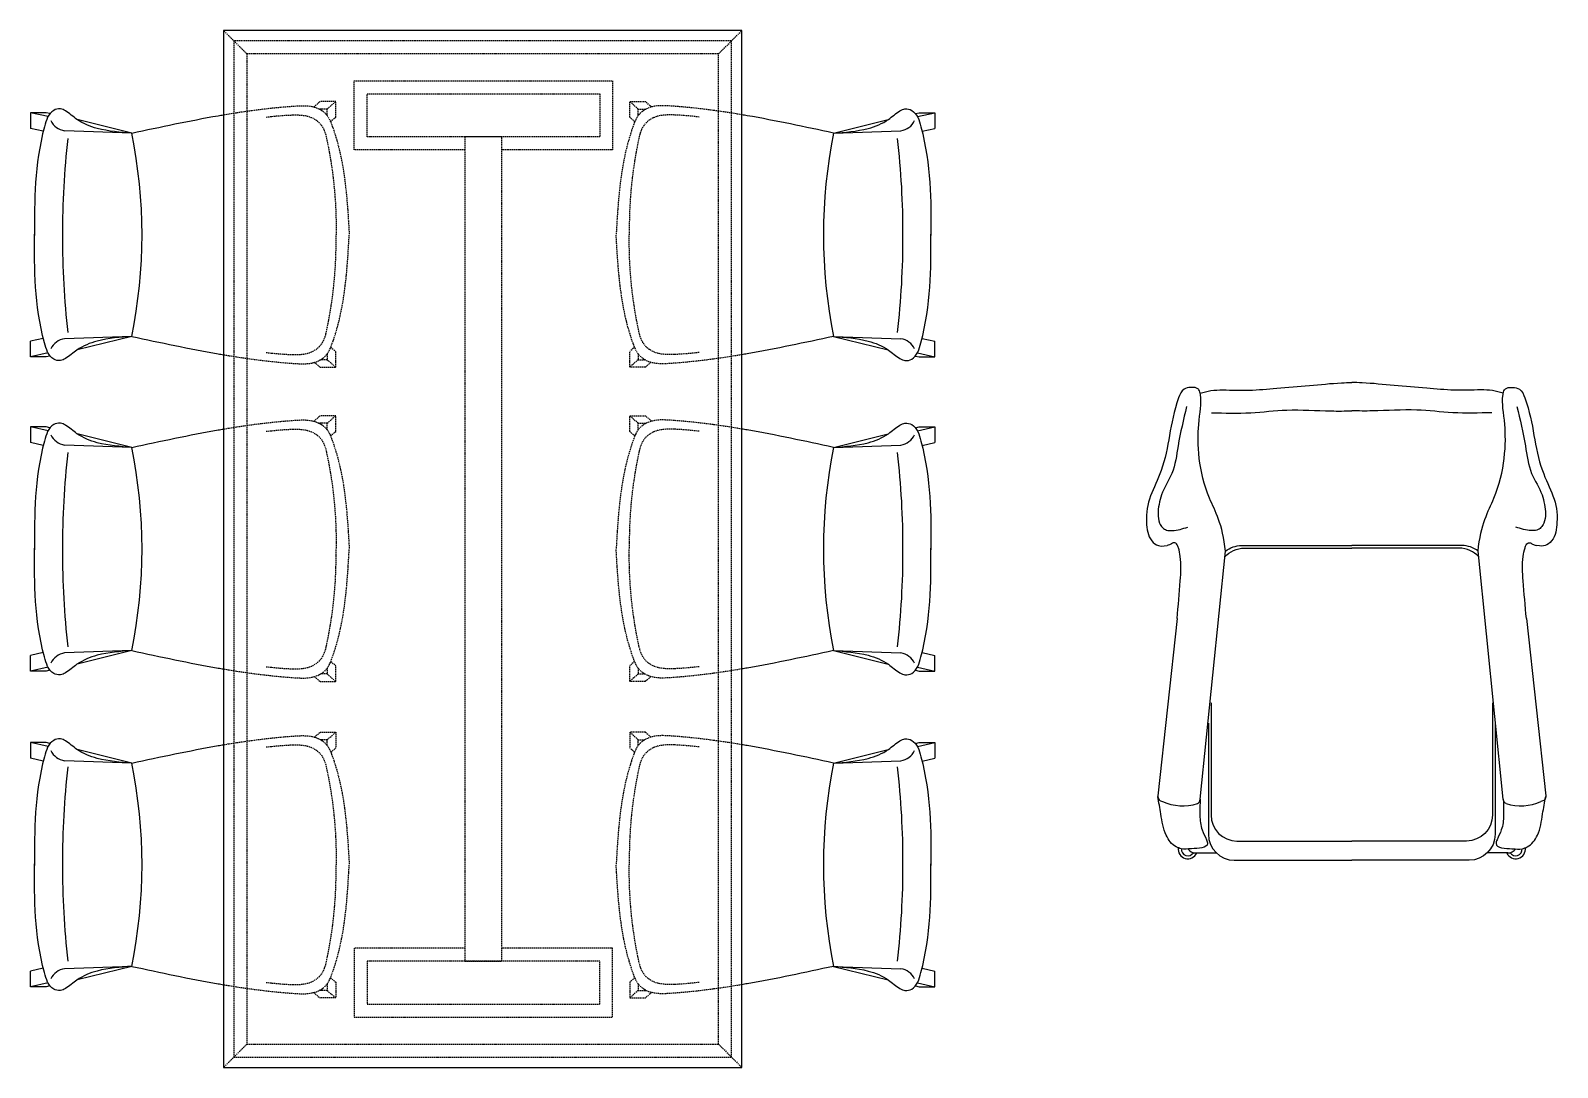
# Model space of a CAD drawing. Header units: millimetres. Extents: x -38686 to 870903, y -23218 to 232707.
# Drawn here: x 53062 to 56008, y 31317 to 33317 of the extents above; entities that cross this region are included whole.
import ezdxf

# ---------------------------------------------------------------- set-up
doc = ezdxf.new("R2010")
doc.units = ezdxf.units.MM
doc.header["$LTSCALE"] = 10
doc.linetypes.add('HIDDEN', pattern=[0.375, 0.25, -0.125])
doc.layers.add('40 - Detail Outline', color=142, linetype='Continuous')

msp = doc.modelspace()

# ---------------------------------------------------------------- linework, layer by layer
at = {"layer": '40 - Detail Outline', "color": 252, "linetype": 'HIDDEN'}
for p, q in [((53479.313, 33272.135), (53434.313, 33317.135)), ((54389.313, 33272.135), (54434.313, 33317.135)), ((53608.463, 33169.736), (53620.442, 33180.246)), ((53634.223, 33165.797), (53650.692, 33180.246)), ((54234.403, 33165.797), (54217.934, 33180.246)), ((54260.163, 33169.736), (54248.184, 33180.246)), ((53640.738, 33141.262), (53650.692, 33149.996)), ((54227.888, 33141.262), (54217.934, 33149.996)), ((53641.229, 32706.399), (53650.692, 32698.096)), ((54227.397, 32706.399), (54217.934, 32698.096)), ((53609.827, 32677.159), (53620.442, 32667.846)), ((53634.223, 32682.295), (53650.692, 32667.846)), ((54234.403, 32682.295), (54217.934, 32667.846)), ((54258.799, 32677.159), (54248.184, 32667.846)), ((53608.463, 32563.616), (53620.442, 32574.126)), ((53634.223, 32559.677), (53650.692, 32574.126)), ((54234.403, 32559.677), (54217.934, 32574.126)), ((54260.163, 32563.616), (54248.184, 32574.126)), ((53640.738, 32535.142), (53650.692, 32543.876)), ((54227.888, 32535.142), (54217.934, 32543.876)), ((53641.229, 32100.279), (53650.692, 32091.976)), ((54227.397, 32100.279), (54217.934, 32091.976)), ((53609.827, 32071.039), (53620.442, 32061.726)), ((53634.223, 32076.175), (53650.692, 32061.726)), ((54234.403, 32076.175), (54217.934, 32061.726)), ((54258.799, 32071.039), (54248.184, 32061.726)), ((53609.827, 31954.286), (53620.442, 31963.6)), ((53634.223, 31949.15), (53650.692, 31963.6)), ((54234.403, 31949.15), (54217.934, 31963.6)), ((54258.799, 31954.286), (54248.184, 31963.6)), ((53641.229, 31925.047), (53650.692, 31933.35)), ((54227.397, 31925.047), (54217.934, 31933.35)), ((53634.223, 31465.649), (53650.692, 31451.2)), ((53640.738, 31490.183), (53650.692, 31481.45)), ((54227.888, 31490.183), (54217.934, 31481.45)), ((54234.403, 31465.649), (54217.934, 31451.2)), ((53608.463, 31461.71), (53620.442, 31451.2)), ((54260.163, 31461.71), (54248.184, 31451.2)), ((53479.313, 31362.135), (53434.313, 31317.135)), ((54389.313, 31362.135), (54434.313, 31317.135))]:
    msp.add_line(p, q, dxfattribs=at)
at = {"layer": '40 - Detail Outline', "color": 7}
for p, q in [((53095.579, 33151.296), (53061.881, 33158.716)), ((53099.374, 33157.121), (53092.131, 33158.716)), ((53257.122, 33119.293), (53151.765, 33145.454)), ((54611.504, 33119.293), (54716.861, 33145.454)), ((54769.252, 33157.121), (54776.495, 33158.716)), ((54773.047, 33151.296), (54806.745, 33158.716)), ((53086.511, 33123.043), (53061.881, 33128.466)), ((53257.122, 33119.293), (53127.588, 33123.832)), ((54611.504, 33119.293), (54741.038, 33123.832)), ((54782.115, 33123.043), (54806.745, 33128.466)), ((53086.511, 32723.467), (53061.881, 32718.044)), ((53257.122, 32727.217), (53127.588, 32722.677)), ((53257.122, 32727.217), (53151.765, 32701.056)), ((54611.504, 32727.217), (54716.861, 32701.056)), ((54611.504, 32727.217), (54741.038, 32722.677)), ((54782.115, 32723.467), (54806.745, 32718.044)), ((53095.579, 32695.213), (53061.881, 32687.794)), ((53099.374, 32689.389), (53092.131, 32687.794)), ((54769.252, 32689.389), (54776.495, 32687.794)), ((54773.047, 32695.213), (54806.745, 32687.794)), ((53095.579, 32545.176), (53061.881, 32552.596)), ((53099.374, 32551.001), (53092.131, 32552.596)), ((53257.122, 32513.173), (53151.765, 32539.334)), ((54611.504, 32513.173), (54716.861, 32539.334)), ((54769.252, 32551.001), (54776.495, 32552.596)), ((54773.047, 32545.176), (54806.745, 32552.596)), ((53086.511, 32516.923), (53061.881, 32522.346)), ((53257.122, 32513.173), (53127.588, 32517.712)), ((54611.504, 32513.173), (54741.038, 32517.712)), ((54782.115, 32516.923), (54806.745, 32522.346)), ((53086.511, 32117.347), (53061.881, 32111.924)), ((53257.122, 32121.097), (53127.588, 32116.557)), ((53257.122, 32121.097), (53151.765, 32094.936)), ((54611.504, 32121.097), (54716.861, 32094.936)), ((54611.504, 32121.097), (54741.038, 32116.557)), ((54782.115, 32117.347), (54806.745, 32111.924)), ((53095.579, 32089.093), (53061.881, 32081.674)), ((54773.047, 32089.093), (54806.745, 32081.674)), ((53099.374, 32083.269), (53092.131, 32081.674)), ((54769.252, 32083.269), (54776.495, 32081.674)), ((53095.579, 31936.232), (53061.881, 31943.651)), ((53099.374, 31942.057), (53092.131, 31943.651)), ((54769.252, 31942.057), (54776.495, 31943.651)), ((54773.047, 31936.232), (54806.745, 31943.651)), ((53086.511, 31907.979), (53061.881, 31913.401)), ((53257.122, 31904.228), (53127.588, 31908.768)), ((53257.122, 31904.228), (53151.765, 31930.389)), ((54611.504, 31904.228), (54716.861, 31930.389)), ((54611.504, 31904.228), (54741.038, 31908.768)), ((54782.115, 31907.979), (54806.745, 31913.401)), ((55309.924, 31730.88), (55349.854, 31730.88)), ((55912.358, 31730.88), (55872.429, 31730.88)), ((53086.511, 31508.403), (53061.881, 31502.98)), ((53257.122, 31512.153), (53127.588, 31507.613)), ((53257.122, 31512.153), (53151.765, 31485.992)), ((54611.504, 31512.153), (54716.861, 31485.992)), ((54611.504, 31512.153), (54741.038, 31507.613)), ((54782.115, 31508.403), (54806.745, 31502.98)), ((53095.579, 31480.149), (53061.881, 31472.73)), ((53099.374, 31474.325), (53092.131, 31472.73)), ((54769.252, 31474.325), (54776.495, 31472.73)), ((54773.047, 31480.149), (54806.745, 31472.73))]:
    msp.add_line(p, q, dxfattribs=at)
msp.add_lwpolyline([(53434.313, 33317.135), (53434.313, 31317.135), (54434.313, 31317.135), (54434.313, 33317.135)], close=True, dxfattribs=at)
at = {"layer": '40 - Detail Outline', "color": 252, "linetype": 'HIDDEN'}
for points in [[(53454.313, 33297.135), (53454.313, 31337.135), (54414.313, 31337.135), (54414.313, 33297.135)], [(53479.313, 33272.135), (53479.313, 31362.135), (54389.313, 31362.135), (54389.313, 33272.135)], [(53711.241, 33195.321), (54160.017, 33195.321), (54160.017, 33112.292), (53711.241, 33112.292)], [(53971.346, 33112.292), (53899.912, 33112.292), (53899.912, 31521.978), (53971.346, 31521.978)], [(53711.241, 31438.949), (54160.017, 31438.949), (54160.017, 31521.978), (53711.241, 31521.978)]]:
    msp.add_lwpolyline(points, close=True, dxfattribs=at)
at = {"layer": '40 - Detail Outline', "color": 251, "linetype": 'HIDDEN'}
for points in [[(53899.912, 33087.292), (53686.241, 33087.292), (53686.241, 33220.321), (54185.017, 33220.321), (54185.017, 33087.292), (53971.346, 33087.292)], [(53899.912, 31546.978), (53686.241, 31546.978), (53686.241, 31413.949), (54185.017, 31413.949), (54185.017, 31546.978), (53971.346, 31546.978)]]:
    msp.add_lwpolyline(points, dxfattribs=at)
at = {"layer": '40 - Detail Outline', "color": 252, "linetype": 'HIDDEN'}
for points in [[(53650.692, 33149.996), (53650.692, 33180.246), (53620.442, 33180.246)], [(54217.934, 33149.996), (54217.934, 33180.246), (54248.184, 33180.246)], [(53634.223, 33153.06), (53634.223, 33165.797), (53618.924, 33165.797)], [(54234.403, 33153.06), (54234.403, 33165.797), (54249.702, 33165.797)], [(53620.442, 32667.846), (53650.692, 32667.846), (53650.692, 32698.096)], [(53634.223, 32693.45), (53634.223, 32682.295), (53621.85, 32682.295)], [(54248.184, 32667.846), (54217.934, 32667.846), (54217.934, 32698.096)], [(54234.403, 32693.45), (54234.403, 32682.295), (54246.777, 32682.295)], [(53634.223, 32546.94), (53634.223, 32559.677), (53618.924, 32559.677)], [(53650.692, 32543.876), (53650.692, 32574.126), (53620.442, 32574.126)], [(54217.934, 32543.876), (54217.934, 32574.126), (54248.184, 32574.126)], [(54234.403, 32546.94), (54234.403, 32559.677), (54249.702, 32559.677)], [(53620.442, 32061.726), (53650.692, 32061.726), (53650.692, 32091.976)], [(53634.223, 32087.33), (53634.223, 32076.175), (53621.85, 32076.175)], [(54248.184, 32061.726), (54217.934, 32061.726), (54217.934, 32091.976)], [(54234.403, 32087.33), (54234.403, 32076.175), (54246.777, 32076.175)], [(53620.442, 31963.6), (53650.692, 31963.6), (53650.692, 31933.35)], [(53634.223, 31937.996), (53634.223, 31949.15), (53621.85, 31949.15)], [(54248.184, 31963.6), (54217.934, 31963.6), (54217.934, 31933.35)], [(54234.403, 31937.996), (54234.403, 31949.15), (54246.777, 31949.15)], [(53634.223, 31478.386), (53634.223, 31465.649), (53618.924, 31465.649)], [(53650.692, 31481.45), (53650.692, 31451.2), (53620.442, 31451.2)], [(54217.934, 31481.45), (54217.934, 31451.2), (54248.184, 31451.2)], [(54234.403, 31478.386), (54234.403, 31465.649), (54249.702, 31465.649)]]:
    msp.add_lwpolyline(points, dxfattribs=at)
at = {"layer": '40 - Detail Outline', "color": 7}
for points in [[(53092.131, 33158.716), (53061.881, 33158.716), (53061.881, 33128.466)], [(54776.495, 33158.716), (54806.745, 33158.716), (54806.745, 33128.466)], [(53092.131, 32687.794), (53061.881, 32687.794), (53061.881, 32718.044)], [(54776.495, 32687.794), (54806.745, 32687.794), (54806.745, 32718.044)], [(53092.131, 32552.596), (53061.881, 32552.596), (53061.881, 32522.346)], [(54776.495, 32552.596), (54806.745, 32552.596), (54806.745, 32522.346)], [(53092.131, 32081.674), (53061.881, 32081.674), (53061.881, 32111.924)], [(54776.495, 32081.674), (54806.745, 32081.674), (54806.745, 32111.924)], [(53092.131, 31943.651), (53061.881, 31943.651), (53061.881, 31913.401)], [(54776.495, 31943.651), (54806.745, 31943.651), (54806.745, 31913.401)], [(53092.131, 31472.73), (53061.881, 31472.73), (53061.881, 31502.98)], [(54776.495, 31472.73), (54806.745, 31472.73), (54806.745, 31502.98)]]:
    msp.add_lwpolyline(points, dxfattribs=at)
at = {"layer": '40 - Detail Outline', "color": 0}
for points in [[(55367.265, 32312.699, -0.17223099), (55398.791, 32323.89), (55611.141, 32323.89)], [(55855.018, 32312.699, 0.17223099), (55823.491, 32323.89), (55611.141, 32323.89)], [(55366.161, 32301.814, -0.21628412), (55403.791, 32318.89), (55611.141, 32318.89)], [(55856.122, 32301.814, 0.21628412), (55818.491, 32318.89), (55611.141, 32318.89)], [(55334.599, 31981.431), (55334.599, 31766.836, 0.41421356), (55384.599, 31716.836), (55611.141, 31716.836)], [(55887.684, 31981.431), (55887.684, 31766.836, -0.41421356), (55837.684, 31716.836), (55611.141, 31716.836)]]:
    msp.add_lwpolyline(points, format="xyb", dxfattribs=at)
at = {"layer": '40 - Detail Outline', "color": 7}
for points in [[(55313.317, 31826.243, 0.26069243), (55318.746, 31834.358), (55367.265, 32312.699)], [(55908.966, 31826.243, -0.26069243), (55903.536, 31834.358), (55855.018, 32312.699)], [(55274.239, 32183.212), (55236.89, 31840.886, 0.41424302), (55246.064, 31830.122)], [(55948.043, 32183.212), (55985.393, 31840.886, -0.41424302), (55976.219, 31830.122)]]:
    msp.add_lwpolyline(points, format="xyb", dxfattribs=at)
at = {"layer": '40 - Detail Outline', "color": 252}
for points in [[(55339.599, 32020.458), (55339.599, 31803.905, 0.41421356), (55389.599, 31753.905), (55611.141, 31753.905)], [(55882.684, 32020.458), (55882.684, 31803.905, -0.41421356), (55832.684, 31753.905), (55611.141, 31753.905)]]:
    msp.add_lwpolyline(points, format="xyb", dxfattribs=at)
at = {"layer": '40 - Detail Outline', "color": 7}
for centre, radius, start, end in [((53132.54, 33158.495), 35.015, 205.466759, 261.869805), ((52298.389, 32923.255), 978.57, 348.44371, 11.55629), ((55570.237, 32923.255), 978.57, 168.44371, 191.55629), ((54736.086, 33158.495), 35.015, 278.130195, 334.533241), ((53132.54, 32688.014), 35.015, 98.130195, 154.533241), ((54736.086, 32688.014), 35.015, 25.466759, 81.869805), ((53132.54, 32552.375), 35.015, 205.466759, 261.869805), ((54736.086, 32552.375), 35.015, 278.130195, 334.533241), ((52298.389, 32317.135), 978.57, 348.44371, 11.55629), ((55570.237, 32317.135), 978.57, 168.44371, 191.55629), ((53132.54, 32081.894), 35.015, 98.130195, 154.533241), ((54736.086, 32081.894), 35.015, 25.466759, 81.869805), ((53132.54, 31943.431), 35.015, 205.466759, 261.869805), ((54736.086, 31943.431), 35.015, 278.130195, 334.533241), ((52298.389, 31708.191), 978.57, 348.44371, 11.55629), ((55570.237, 31708.191), 978.57, 168.44371, 191.55629), ((55284.7, 31915.046), 93.3, 245.536464, 287.861364), ((55937.582, 31915.046), 93.3, 252.138636, 294.463536), ((55294.827, 31738.563), 18.796, 173.097647, 335.874819), ((55295.066, 31738.239), 12.723, 176.689014, 327.001394), ((55309.675, 31749.055), 18.176, 215.255509, 270.786894), ((55927.456, 31738.563), 18.796, 204.125181, 6.902353), ((55912.608, 31749.055), 18.176, 269.213106, 324.744491), ((55927.216, 31738.239), 12.723, 212.998606, 3.310986), ((53132.54, 31472.95), 35.015, 98.130195, 154.533241), ((54736.086, 31472.95), 35.015, 25.466759, 81.869805)]:
    msp.add_arc(centre, radius, start, end, dxfattribs=at)
at = {"layer": '40 - Detail Outline', "color": 252}
for centre, start, end in [((54817.382, 32922.544), 173.677262, 180.02371), ((53051.244, 32922.544), 359.97629, 6.322738), ((54817.382, 32921.142), 179.97629, 186.322738), ((53051.244, 32921.142), 353.677262, 0.02371), ((54817.382, 32316.424), 173.677262, 180.02371), ((53051.244, 32316.424), 359.97629, 6.322738), ((54817.382, 32315.022), 179.97629, 186.322738), ((53051.244, 32315.022), 353.677262, 0.02371), ((54817.382, 31710.304), 173.677262, 180.02371), ((53051.244, 31710.304), 359.97629, 6.322738), ((54817.382, 31708.902), 179.97629, 186.322738), ((53051.244, 31708.902), 353.677262, 0.02371)]:
    msp.add_arc(centre, 1694.042, start, end, dxfattribs=at)
at = {"layer": '40 - Detail Outline', "color": 7}
for points in [[(53257.122, 33119.293), (53190.738, 33128.326), (53151.494, 33145.635), (53129.256, 33162.12), (53119.476, 33165.937), (53106.512, 33163.099), (53088.686, 33131.474), (53069.319, 32921.843)], [(54611.504, 33119.293), (54677.888, 33128.326), (54717.132, 33145.635), (54739.37, 33162.12), (54749.15, 33165.937), (54762.114, 33163.099), (54779.94, 33131.474), (54799.307, 32921.843)], [(53257.122, 32727.217), (53190.738, 32718.184), (53151.494, 32700.875), (53129.256, 32684.39), (53119.476, 32680.572), (53106.512, 32683.411), (53088.686, 32715.036), (53069.319, 32924.667)], [(54611.504, 32727.217), (54677.888, 32718.184), (54717.132, 32700.875), (54739.37, 32684.39), (54749.15, 32680.572), (54762.114, 32683.411), (54779.94, 32715.036), (54799.307, 32924.667)], [(53257.122, 32513.173), (53190.738, 32522.205), (53151.494, 32539.515), (53129.256, 32556), (53119.476, 32559.817), (53106.512, 32556.979), (53088.686, 32525.354), (53069.319, 32315.723)], [(54611.504, 32513.173), (54677.888, 32522.205), (54717.132, 32539.515), (54739.37, 32556), (54749.15, 32559.817), (54762.114, 32556.979), (54779.94, 32525.354), (54799.307, 32315.723)], [(55274.239, 32183.212), (55280.38, 32255.935), (55280.38, 32302.857), (55276.739, 32319.589), (55274.525, 32324.999), (55271.548, 32328.221), (55268.138, 32329.15), (55265.038, 32328.407), (55262.062, 32326.238), (55259.202, 32325.022), (55254.883, 32324.04)], [(55948.043, 32183.212), (55941.903, 32255.935), (55941.903, 32302.857), (55945.543, 32319.589), (55947.758, 32324.999), (55950.734, 32328.221), (55954.144, 32329.15), (55957.244, 32328.407), (55960.221, 32326.238), (55963.081, 32325.022), (55967.4, 32324.04)], [(53257.122, 32121.097), (53190.738, 32112.064), (53151.494, 32094.755), (53129.256, 32078.27), (53119.476, 32074.452), (53106.512, 32077.291), (53088.686, 32108.916), (53069.319, 32318.547)], [(54611.504, 32121.097), (54677.888, 32112.064), (54717.132, 32094.755), (54739.37, 32078.27), (54749.15, 32074.452), (54762.114, 32077.291), (54779.94, 32108.916), (54799.307, 32318.547)], [(53257.122, 31904.228), (53190.738, 31913.261), (53151.494, 31930.571), (53129.256, 31947.056), (53119.476, 31950.873), (53106.512, 31948.035), (53088.686, 31916.41), (53069.319, 31706.779)], [(54611.504, 31904.228), (54677.888, 31913.261), (54717.132, 31930.571), (54739.37, 31947.056), (54749.15, 31950.873), (54762.114, 31948.035), (54779.94, 31916.41), (54799.307, 31706.779)], [(55318.746, 31834.358), (55318.126, 31803.569), (55322.531, 31775.204), (55330.796, 31756.426), (55332.725, 31748.958), (55302.104, 31739.08), (55281.841, 31739.08), (55272.679, 31742.453), (55252.973, 31765.088), (55242.815, 31806.026), (55236.872, 31839.564)], [(55903.536, 31834.358), (55904.157, 31803.569), (55899.752, 31775.204), (55891.486, 31756.426), (55889.557, 31748.958), (55920.179, 31739.08), (55940.441, 31739.08), (55949.604, 31742.453), (55969.31, 31765.088), (55979.468, 31806.026), (55985.41, 31839.564)], [(53257.122, 31512.153), (53190.738, 31503.12), (53151.494, 31485.811), (53129.256, 31469.325), (53119.476, 31465.508), (53106.512, 31468.346), (53088.686, 31499.972), (53069.319, 31709.603)], [(54611.504, 31512.153), (54677.888, 31503.12), (54717.132, 31485.811), (54739.37, 31469.325), (54749.15, 31465.508), (54762.114, 31468.346), (54779.94, 31499.972), (54799.307, 31709.603)]]:
    msp.add_spline(points, degree=3, dxfattribs=at)
for points, knots in [([(53257.122, 33119.293), (53312.621, 33131.237), (53371.569, 33143.923), (53430.843, 33154.091), (53434.313, 33154.676)], [0, 0, 0, 0, 170.13557598, 180.71013976, 180.71013976, 180.71013976, 180.71013976]), ([(54611.504, 33119.293), (54556.005, 33131.237), (54497.057, 33143.923), (54437.783, 33154.091), (54434.313, 33154.676)], [0, 0, 0, 0, 170.13557598, 180.71013976, 180.71013976, 180.71013976, 180.71013976]), ([(53257.122, 32727.217), (53312.621, 32715.273), (53371.569, 32702.587), (53430.843, 32692.419), (53434.313, 32691.834)], [0, 0, 0, 0, 170.13557598, 180.71013976, 180.71013976, 180.71013976, 180.71013976]), ([(54611.504, 32727.217), (54556.005, 32715.273), (54497.057, 32702.587), (54437.783, 32692.419), (54434.313, 32691.834)], [0, 0, 0, 0, 170.13557598, 180.71013976, 180.71013976, 180.71013976, 180.71013976]), ([(55367.265, 32312.699), (55362.456, 32365.418), (55316.242, 32440.28), (55311.309, 32556.831), (55322.718, 32598.911), (55317.737, 32623.554), (55310.304, 32629.185), (55299.902, 32628.919), (55284.105, 32626.654), (55258.467, 32563.472), (55260.356, 32497.699), (55218.431, 32414.572), (55212.878, 32379.769), (55218.031, 32337.35), (55236.668, 32322.58), (55246.132, 32322.584), (55254.883, 32324.04)], [20.55392453, 20.55392453, 20.55392453, 20.55392453, 62.63922378, 149.59218401, 206.26168232, 215.67995588, 221.32128517, 232.58739972, 245.94232551, 266.0144508, 417.28782952, 472.70768156, 538.65686273, 576.7875059, 592.23989736, 604.59634576, 604.59634576, 604.59634576, 604.59634576]), ([(55318.838, 32617.604), (55325.615, 32619.684), (55339.809, 32623.672), (55371.754, 32624.229), (55413.994, 32622.339), (55469.749, 32627.893), (55529.102, 32632.069), (55577.176, 32637.29), (55604.517, 32638.305), (55611.141, 32638.551)], [5.15576885, 5.15576885, 5.15576885, 5.15576885, 26.31620415, 49.29469586, 100.33687612, 153.48488332, 216.43727105, 278.61894786, 298.50214337, 298.50214337, 298.50214337, 298.50214337]), ([(55903.445, 32617.604), (55896.668, 32619.684), (55882.474, 32623.672), (55850.529, 32624.229), (55808.289, 32622.339), (55752.534, 32627.893), (55693.181, 32632.069), (55645.106, 32637.29), (55617.766, 32638.305), (55611.141, 32638.551)], [5.15576885, 5.15576885, 5.15576885, 5.15576885, 26.31620415, 49.29469586, 100.33687612, 153.48488332, 216.43727105, 278.61894786, 298.50214337, 298.50214337, 298.50214337, 298.50214337]), ([(55855.018, 32312.699), (55859.826, 32365.418), (55906.041, 32440.28), (55910.973, 32556.831), (55899.564, 32598.911), (55904.546, 32623.554), (55911.979, 32629.185), (55922.38, 32628.919), (55938.177, 32626.654), (55963.816, 32563.472), (55961.926, 32497.699), (56003.851, 32414.572), (56009.404, 32379.769), (56004.252, 32337.35), (55985.615, 32322.58), (55976.151, 32322.584), (55967.4, 32324.04)], [20.55392453, 20.55392453, 20.55392453, 20.55392453, 62.63922378, 149.59218401, 206.26168232, 215.67995588, 221.32128517, 232.58739972, 245.94232551, 266.0144508, 417.28782952, 472.70768156, 538.65686273, 576.7875059, 592.23989736, 604.59634576, 604.59634576, 604.59634576, 604.59634576]), ([(53257.122, 32513.173), (53312.621, 32525.117), (53371.569, 32537.803), (53430.843, 32547.971), (53434.313, 32548.556)], [0, 0, 0, 0, 170.13557598, 180.71013976, 180.71013976, 180.71013976, 180.71013976]), ([(54611.504, 32513.173), (54556.005, 32525.117), (54497.057, 32537.803), (54437.783, 32547.971), (54434.313, 32548.556)], [0, 0, 0, 0, 170.13557598, 180.71013976, 180.71013976, 180.71013976, 180.71013976]), ([(53257.122, 32121.097), (53312.621, 32109.153), (53371.569, 32096.467), (53430.843, 32086.299), (53434.313, 32085.714)], [0, 0, 0, 0, 170.13557598, 180.71013976, 180.71013976, 180.71013976, 180.71013976]), ([(54611.504, 32121.097), (54556.005, 32109.153), (54497.057, 32096.467), (54437.783, 32086.299), (54434.313, 32085.714)], [0, 0, 0, 0, 170.13557598, 180.71013976, 180.71013976, 180.71013976, 180.71013976]), ([(53257.122, 31904.228), (53312.621, 31916.172), (53371.569, 31928.859), (53430.843, 31939.026), (53434.313, 31939.612)], [0, 0, 0, 0, 170.13557598, 180.71013976, 180.71013976, 180.71013976, 180.71013976]), ([(54611.504, 31904.228), (54556.005, 31916.172), (54497.057, 31928.859), (54437.783, 31939.026), (54434.313, 31939.612)], [0, 0, 0, 0, 170.13557598, 180.71013976, 180.71013976, 180.71013976, 180.71013976]), ([(53257.122, 31512.153), (53312.621, 31500.209), (53371.569, 31487.522), (53430.843, 31477.355), (53434.313, 31476.769)], [0, 0, 0, 0, 170.13557598, 180.71013976, 180.71013976, 180.71013976, 180.71013976]), ([(54611.504, 31512.153), (54556.005, 31500.209), (54497.057, 31487.522), (54437.783, 31477.355), (54434.313, 31476.769)], [0, 0, 0, 0, 170.13557598, 180.71013976, 180.71013976, 180.71013976, 180.71013976])]:
    msp.add_open_spline(points, degree=3, knots=knots, dxfattribs=at)
at = {"layer": '40 - Detail Outline', "color": 252, "linetype": 'HIDDEN'}
for points, knots in [([(53434.313, 33154.676), (53479.862, 33162.365), (53537.224, 33170.002), (53604.272, 33173.355), (53633.891, 33159.276), (53668.233, 33072.951), (53672.827, 32992.913), (53676.825, 32923.255)], [180.71013976, 180.71013976, 180.71013976, 180.71013976, 319.52274699, 354.64787992, 380.16613665, 411.44827408, 621.38960844, 621.38960844, 621.38960844, 621.38960844]), ([(53516.59, 33150.307), (53534.188, 33152.201), (53563.165, 33155.32), (53602.545, 33153.513), (53627.659, 33133.275), (53645.749, 33053.852), (53652.32, 32984.005), (53651.394, 32923.255)], [0, 0, 0, 0, 53.39363941, 87.91680534, 114.67885823, 142.92093363, 326.03175762, 326.03175762, 326.03175762, 326.03175762]), ([(54434.313, 33154.676), (54388.764, 33162.365), (54331.402, 33170.002), (54264.354, 33173.355), (54234.736, 33159.276), (54200.393, 33072.951), (54195.799, 32992.913), (54191.801, 32923.255)], [180.71013976, 180.71013976, 180.71013976, 180.71013976, 319.52274699, 354.64787992, 380.16613665, 411.44827408, 621.38960844, 621.38960844, 621.38960844, 621.38960844]), ([(54352.036, 33150.307), (54334.438, 33152.201), (54305.461, 33155.32), (54266.081, 33153.513), (54240.967, 33133.275), (54222.877, 33053.852), (54216.306, 32984.005), (54217.232, 32923.255)], [0, 0, 0, 0, 53.39363941, 87.91680534, 114.67885823, 142.92093363, 326.03175762, 326.03175762, 326.03175762, 326.03175762]), ([(53434.313, 32691.834), (53479.862, 32684.145), (53537.224, 32676.508), (53604.272, 32673.155), (53633.891, 32687.234), (53668.233, 32773.559), (53672.827, 32853.597), (53676.825, 32923.255)], [180.71013976, 180.71013976, 180.71013976, 180.71013976, 319.52274699, 354.64787992, 380.16613665, 411.44827408, 621.38960844, 621.38960844, 621.38960844, 621.38960844]), ([(53516.59, 32696.203), (53534.188, 32694.309), (53563.165, 32691.19), (53602.545, 32692.996), (53627.659, 32713.235), (53645.749, 32792.658), (53652.32, 32862.504), (53651.394, 32923.255)], [0, 0, 0, 0, 53.39363941, 87.91680534, 114.67885823, 142.92093363, 326.03175762, 326.03175762, 326.03175762, 326.03175762]), ([(54434.313, 32691.834), (54388.764, 32684.145), (54331.402, 32676.508), (54264.354, 32673.155), (54234.736, 32687.234), (54200.393, 32773.559), (54195.799, 32853.597), (54191.801, 32923.255)], [180.71013976, 180.71013976, 180.71013976, 180.71013976, 319.52274699, 354.64787992, 380.16613665, 411.44827408, 621.38960844, 621.38960844, 621.38960844, 621.38960844]), ([(54352.036, 32696.203), (54334.438, 32694.309), (54305.461, 32691.19), (54266.081, 32692.996), (54240.967, 32713.235), (54222.877, 32792.658), (54216.306, 32862.504), (54217.232, 32923.255)], [0, 0, 0, 0, 53.39363941, 87.91680534, 114.67885823, 142.92093363, 326.03175762, 326.03175762, 326.03175762, 326.03175762]), ([(53434.313, 32548.556), (53479.862, 32556.245), (53537.224, 32563.882), (53604.272, 32567.235), (53633.891, 32553.156), (53668.233, 32466.831), (53672.827, 32386.793), (53676.825, 32317.135)], [180.71013976, 180.71013976, 180.71013976, 180.71013976, 319.52274699, 354.64787992, 380.16613665, 411.44827408, 621.38960844, 621.38960844, 621.38960844, 621.38960844]), ([(54434.313, 32548.556), (54388.764, 32556.245), (54331.402, 32563.882), (54264.354, 32567.235), (54234.736, 32553.156), (54200.393, 32466.831), (54195.799, 32386.793), (54191.801, 32317.135)], [180.71013976, 180.71013976, 180.71013976, 180.71013976, 319.52274699, 354.64787992, 380.16613665, 411.44827408, 621.38960844, 621.38960844, 621.38960844, 621.38960844]), ([(53516.59, 32544.187), (53534.188, 32546.081), (53563.165, 32549.2), (53602.545, 32547.393), (53627.659, 32527.155), (53645.749, 32447.732), (53652.32, 32377.885), (53651.394, 32317.135)], [0, 0, 0, 0, 53.39363941, 87.91680534, 114.67885823, 142.92093363, 326.03175762, 326.03175762, 326.03175762, 326.03175762]), ([(54352.036, 32544.187), (54334.438, 32546.081), (54305.461, 32549.2), (54266.081, 32547.393), (54240.967, 32527.155), (54222.877, 32447.732), (54216.306, 32377.885), (54217.232, 32317.135)], [0, 0, 0, 0, 53.39363941, 87.91680534, 114.67885823, 142.92093363, 326.03175762, 326.03175762, 326.03175762, 326.03175762]), ([(53434.313, 32085.714), (53479.862, 32078.025), (53537.224, 32070.388), (53604.272, 32067.035), (53633.891, 32081.114), (53668.233, 32167.439), (53672.827, 32247.477), (53676.825, 32317.135)], [180.71013976, 180.71013976, 180.71013976, 180.71013976, 319.52274699, 354.64787992, 380.16613665, 411.44827408, 621.38960844, 621.38960844, 621.38960844, 621.38960844]), ([(53516.59, 32090.083), (53534.188, 32088.189), (53563.165, 32085.07), (53602.545, 32086.876), (53627.659, 32107.115), (53645.749, 32186.538), (53652.32, 32256.384), (53651.394, 32317.135)], [0, 0, 0, 0, 53.39363941, 87.91680534, 114.67885823, 142.92093363, 326.03175762, 326.03175762, 326.03175762, 326.03175762]), ([(54434.313, 32085.714), (54388.764, 32078.025), (54331.402, 32070.388), (54264.354, 32067.035), (54234.736, 32081.114), (54200.393, 32167.439), (54195.799, 32247.477), (54191.801, 32317.135)], [180.71013976, 180.71013976, 180.71013976, 180.71013976, 319.52274699, 354.64787992, 380.16613665, 411.44827408, 621.38960844, 621.38960844, 621.38960844, 621.38960844]), ([(54352.036, 32090.083), (54334.438, 32088.189), (54305.461, 32085.07), (54266.081, 32086.876), (54240.967, 32107.115), (54222.877, 32186.538), (54216.306, 32256.384), (54217.232, 32317.135)], [0, 0, 0, 0, 53.39363941, 87.91680534, 114.67885823, 142.92093363, 326.03175762, 326.03175762, 326.03175762, 326.03175762]), ([(53434.313, 31939.612), (53479.862, 31947.301), (53537.224, 31954.938), (53604.272, 31958.29), (53633.891, 31944.212), (53668.233, 31857.887), (53672.827, 31777.849), (53676.825, 31708.191)], [180.71013976, 180.71013976, 180.71013976, 180.71013976, 319.52274699, 354.64787992, 380.16613665, 411.44827408, 621.38960844, 621.38960844, 621.38960844, 621.38960844]), ([(53516.59, 31935.242), (53534.188, 31937.136), (53563.165, 31940.255), (53602.545, 31938.449), (53627.659, 31918.211), (53645.749, 31838.788), (53652.32, 31768.941), (53651.394, 31708.191)], [0, 0, 0, 0, 53.39363941, 87.91680534, 114.67885823, 142.92093363, 326.03175762, 326.03175762, 326.03175762, 326.03175762]), ([(54434.313, 31939.612), (54388.764, 31947.301), (54331.402, 31954.938), (54264.354, 31958.29), (54234.736, 31944.212), (54200.393, 31857.887), (54195.799, 31777.849), (54191.801, 31708.191)], [180.71013976, 180.71013976, 180.71013976, 180.71013976, 319.52274699, 354.64787992, 380.16613665, 411.44827408, 621.38960844, 621.38960844, 621.38960844, 621.38960844]), ([(54352.036, 31935.242), (54334.438, 31937.136), (54305.461, 31940.255), (54266.081, 31938.449), (54240.967, 31918.211), (54222.877, 31838.788), (54216.306, 31768.941), (54217.232, 31708.191)], [0, 0, 0, 0, 53.39363941, 87.91680534, 114.67885823, 142.92093363, 326.03175762, 326.03175762, 326.03175762, 326.03175762]), ([(53434.313, 31476.769), (53479.862, 31469.081), (53537.224, 31461.443), (53604.272, 31458.091), (53633.891, 31472.169), (53668.233, 31558.495), (53672.827, 31638.532), (53676.825, 31708.191)], [180.71013976, 180.71013976, 180.71013976, 180.71013976, 319.52274699, 354.64787992, 380.16613665, 411.44827408, 621.38960844, 621.38960844, 621.38960844, 621.38960844]), ([(53516.59, 31481.139), (53534.188, 31479.245), (53563.165, 31476.126), (53602.545, 31477.932), (53627.659, 31498.171), (53645.749, 31577.594), (53652.32, 31647.44), (53651.394, 31708.191)], [0, 0, 0, 0, 53.39363941, 87.91680534, 114.67885823, 142.92093363, 326.03175762, 326.03175762, 326.03175762, 326.03175762]), ([(54434.313, 31476.769), (54388.764, 31469.081), (54331.402, 31461.443), (54264.354, 31458.091), (54234.736, 31472.169), (54200.393, 31558.495), (54195.799, 31638.532), (54191.801, 31708.191)], [180.71013976, 180.71013976, 180.71013976, 180.71013976, 319.52274699, 354.64787992, 380.16613665, 411.44827408, 621.38960844, 621.38960844, 621.38960844, 621.38960844]), ([(54352.036, 31481.139), (54334.438, 31479.245), (54305.461, 31476.126), (54266.081, 31477.932), (54240.967, 31498.171), (54222.877, 31577.594), (54216.306, 31647.44), (54217.232, 31708.191)], [0, 0, 0, 0, 53.39363941, 87.91680534, 114.67885823, 142.92093363, 326.03175762, 326.03175762, 326.03175762, 326.03175762])]:
    msp.add_open_spline(points, degree=3, knots=knots, dxfattribs=at)
at = {"layer": '40 - Detail Outline', "color": 252}
for points in [[(55292.575, 32592.082), (55276.05, 32516.013), (55263.999, 32462.689), (55243.914, 32421.406), (55239.324, 32403.175), (55240.471, 32367.052), (55246.007, 32358.33), (55253.823, 32353.738), (55264.727, 32352.591), (55294.567, 32359.472)], [(55340.692, 32580.007), (55416.139, 32580.007), (55485.583, 32585.147), (55571.318, 32583.433), (55611.141, 32583.433)], [(55881.59, 32580.007), (55806.144, 32580.007), (55736.699, 32585.147), (55650.965, 32583.433), (55611.141, 32583.433)], [(55929.707, 32592.082), (55946.232, 32516.013), (55958.283, 32462.689), (55978.368, 32421.406), (55982.959, 32403.175), (55981.811, 32367.052), (55976.276, 32358.33), (55968.459, 32353.738), (55957.556, 32352.591), (55927.716, 32359.472)]]:
    msp.add_spline(points, degree=3, dxfattribs=at)

doc.saveas('drawing.dxf')
